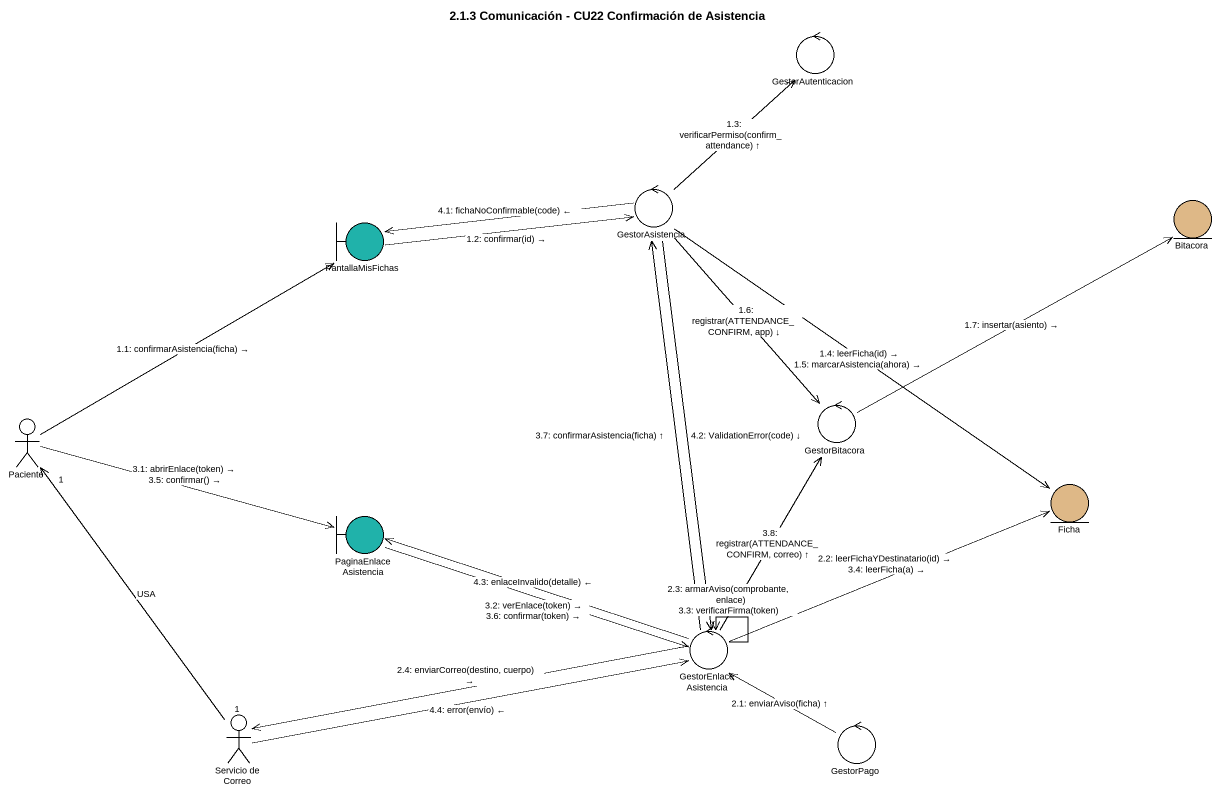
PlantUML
@startuml
title 2.1.3 Comunicación - CU22 Confirmación de Asistencia
control GestorAutenticacion
control GestorAsistencia
boundary PantallaMisFichas #20B2AA
entity Bitacora #DEB887
actor Paciente
control GestorBitacora
entity Ficha #DEB887
boundary PaginaEnlaceAsistencia #20B2AA
control GestorEnlaceAsistencia
actor "Servicio de Correo" as Servicio_de_Correo
control GestorPago
Servicio_de_Correo "1" -up-> "1" Paciente : USA
Servicio_de_Correo -up- Paciente
Paciente -right-> PantallaMisFichas : 1.1: confirmarAsistencia(ficha) →
PantallaMisFichas -right-> GestorAsistencia : 1.2: confirmar(id) →
GestorAsistencia -up-> GestorAutenticacion : 1.3: verificarPermiso(confirm_attendance) ↑
GestorAsistencia --> Ficha : 1.4: leerFicha(id) →\n1.5: marcarAsistencia(ahora) →
GestorAsistencia --> GestorBitacora : 1.6: registrar(ATTENDANCE_CONFIRM, app) ↓
GestorBitacora -right-> Bitacora : 1.7: insertar(asiento) →
GestorPago -up-> GestorEnlaceAsistencia : 2.1: enviarAviso(ficha) ↑
GestorEnlaceAsistencia -right-> Ficha : 2.2: leerFichaYDestinatario(id) →\n3.4: leerFicha(a) →
GestorEnlaceAsistencia --> GestorEnlaceAsistencia : 2.3: armarAviso(comprobante, enlace)\n3.3: verificarFirma(token)
GestorEnlaceAsistencia -left-> Servicio_de_Correo : 2.4: enviarCorreo(destino, cuerpo) →
Paciente -right-> PaginaEnlaceAsistencia : 3.1: abrirEnlace(token) →\n3.5: confirmar() →
PaginaEnlaceAsistencia -right-> GestorEnlaceAsistencia : 3.2: verEnlace(token) →\n3.6: confirmar(token) →
GestorEnlaceAsistencia -up-> GestorAsistencia : 3.7: confirmarAsistencia(ficha) ↑
GestorEnlaceAsistencia -up-> GestorBitacora : 3.8: registrar(ATTENDANCE_CONFIRM, correo) ↑
GestorAsistencia -left-> PantallaMisFichas : 4.1: fichaNoConfirmable(code) ←
GestorAsistencia --> GestorEnlaceAsistencia : 4.2: ValidationError(code) ↓
GestorEnlaceAsistencia -left-> PaginaEnlaceAsistencia : 4.3: enlaceInvalido(detalle) ←
Servicio_de_Correo -right-> GestorEnlaceAsistencia : 4.4: error(envío) ←
@enduml
